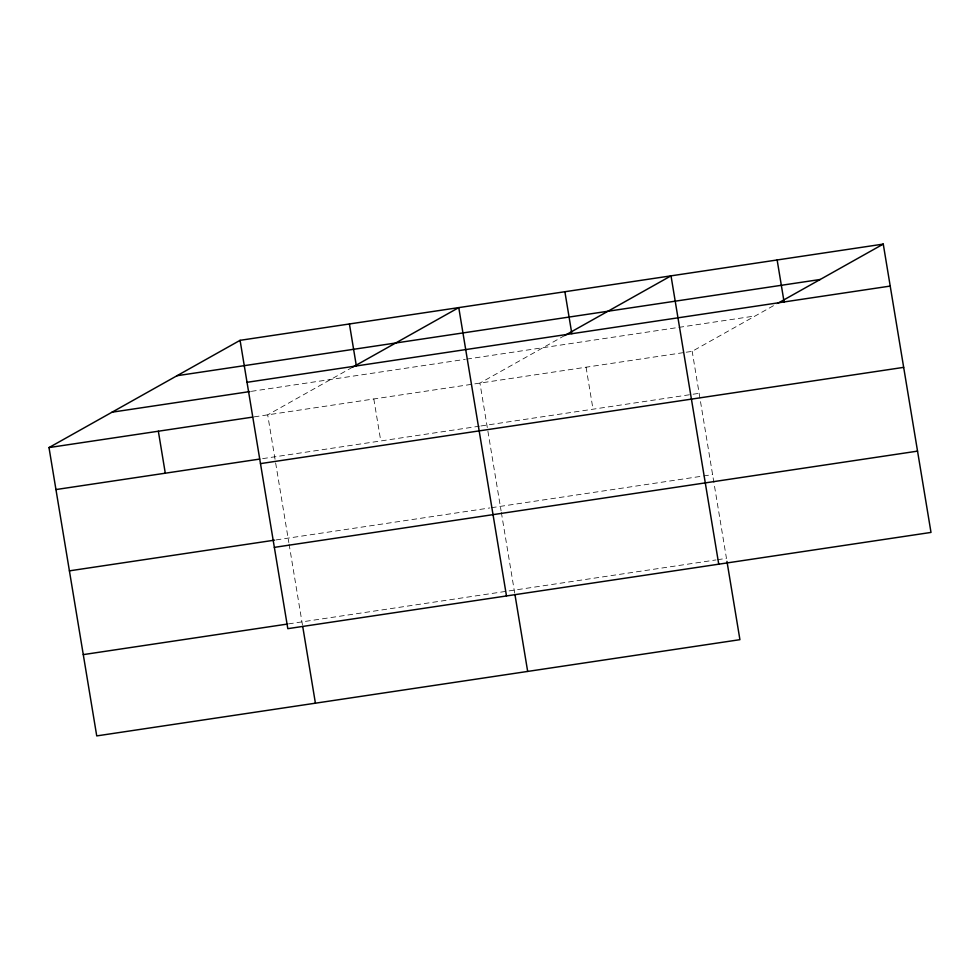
<?xml version="1.0" encoding="UTF-8"?>
<svg xmlns="http://www.w3.org/2000/svg" width="980" height="980" viewBox="0 0 980 980"><rect width="100%" height="100%" fill="white"/><g stroke="black" fill="none" stroke-linecap="round" stroke-linejoin="round"><path stroke-width="0.73" stroke-dasharray="4.9 3.68" d="M352.396 367.304L267.687 414.859L288.831 542.614M564.652 335.552L479.943 383.094L501.086 510.862M686.208 352.224L692.186 351.33L776.895 303.788M251.358 391.339L465.267 359.329M466.762 359.109L755.249 315.94M254.2 416.868L684.714 352.445M262.652 458.628L479.416 426.19M480.911 425.969L699.144 393.311M276.115 539.919L489.877 507.934M491.372 507.714L702.133 476.17M703.628 475.949L712.595 474.614M288.475 623.905L716 559.935M717.495 559.715L726.462 558.367L692.186 351.33M586.065 367.218L593.01 409.187M501.331 512.356L514.708 593.145M373.809 398.97L380.767 440.951M289.088 544.108L302.453 624.897"/><path stroke-width="1.47" d="M726.964 561.381L739.925 639.67L96.738 735.907L49 447.578L240.076 340.329L883.262 244.094L931 532.422L287.814 628.67L240.076 340.329M352.396 367.304L458.763 307.61L506.488 595.95M564.652 335.552L671.018 275.846L718.744 564.186M778.169 303.077L883.262 244.094M177.025 375.72L820.211 279.484M247.021 382.31L890.22 286.074M112.051 412.188L249.851 391.571M49 447.578L252.705 417.1M55.946 489.559L259.651 459.081M260.484 463.613L903.67 367.365M69.409 570.85L274.608 540.152M274.351 547.367L917.537 451.131M83.276 654.615L286.981 624.125M777.14 259.97L784.086 301.95M564.884 291.734L571.842 333.715M514.966 594.652L527.669 671.423M349.419 323.976L356.365 365.957M302.71 626.404L315.413 703.187M158.344 431.212L165.289 473.193"/></g></svg>
